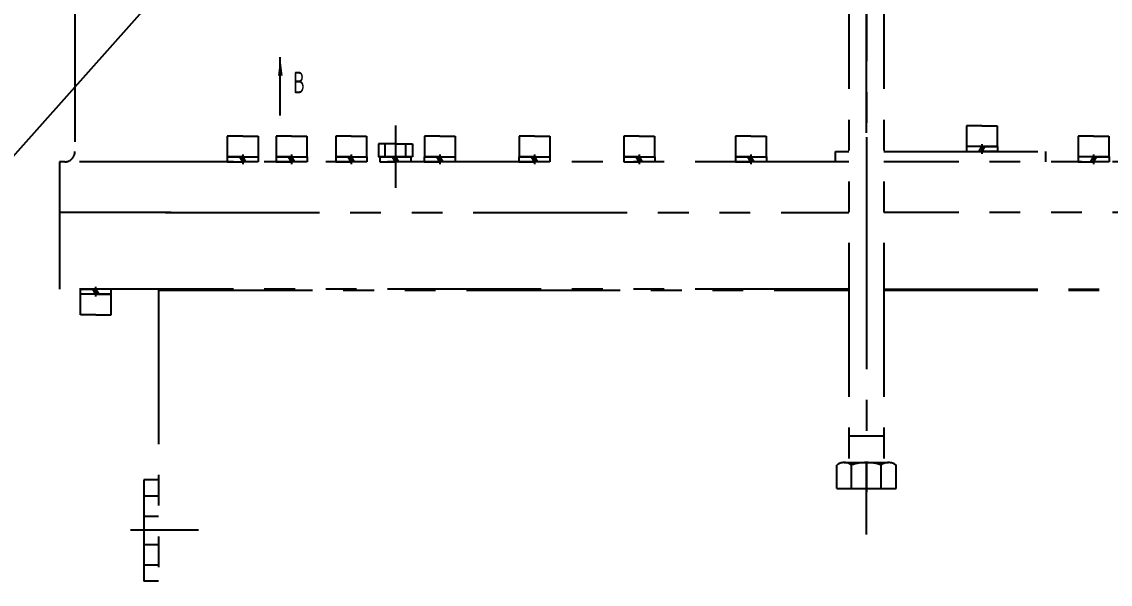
# Model space of a CAD drawing. Header units: millimetres. Extents: x -196 to 4844, y -195 to 3369.
# Drawn here: x 737 to 1798, y 397 to 945 of the extents above; entities that cross this region are included whole.
import ezdxf
from ezdxf.enums import TextEntityAlignment as Align

# ---------------------------------------------------------------- set-up
doc = ezdxf.new("R2010")
doc.units = ezdxf.units.MM
doc.header["$LTSCALE"] = 120
doc.linetypes.add('K', pattern=[2.5, 1.25, -0.25, 0.25, -0.25, 0.25, -0.25])
for name, color, linetype in [('02', 1, 'Continuous'), ('07', 6, 'K'), ('11', 3, 'Continuous')]:
    doc.layers.add(name, color=color, linetype=linetype)
doc.styles.get("Standard").update_dxf_attribs({"font": 'isocp', "width": 0.707, "bigfont": 'intecad.shx'})

msp = doc.modelspace()

# ---------------------------------------------------------------- linework, layer by layer
at = {"layer": '02'}
for p, q in [((924.5602, 1033.7393), (485.8945, 540.7439)), ((989.1331, 853.3259), (989.1331, 910.3259))]:
    msp.add_line(p, q, dxfattribs=at)
msp.add_lwpolyline([(989.1331, 892.3259, 4.5, 0, 0), (989.1331, 910.3259, 0, 0, 0)], format="xyseb", dxfattribs=at)
at = {"layer": '07', "color": 6, "linetype": 'K'}
for p, q in [((1560.4647, 1056.2684), (1560.4647, 464.6072)), ((1560.4647, 836.3918), (1560.4647, 1040.2971)), ((1543.4647, 1029.2393), (1543.4647, 515.2393)), ((1577.4647, 1029.2393), (1577.4647, 515.2393)), ((788.9647, 977.7393), (788.9647, 818.2393)), ((1101.393, 843.6286), (1101.393, 783.0489)), ((1658.0827, 843.2393), (1658.0827, 823.2393)), ((1673.0827, 843.2393), (1658.0827, 843.2393)), ((1673.0827, 843.2393), (1688.0827, 843.2393)), ((1688.0827, 843.2393), (1688.0827, 823.2393)), ((937.4413, 833.2393), (937.4413, 813.2393)), ((952.4413, 833.2393), (937.4413, 833.2393)), ((952.4413, 833.2393), (967.4413, 833.2393)), ((967.4413, 833.2393), (967.4413, 813.2393)), ((985.0558, 833.2393), (985.0558, 813.2393)), ((1000.0558, 833.2393), (985.0558, 833.2393)), ((1000.0558, 833.2393), (1015.0558, 833.2393)), ((1015.0558, 833.2393), (1015.0558, 813.2393)), ((1043.2168, 833.2393), (1043.2168, 813.2393)), ((1058.2168, 833.2393), (1043.2168, 833.2393)), ((1058.2168, 833.2393), (1073.2168, 833.2393)), ((1073.2168, 833.2393), (1073.2168, 813.2393)), ((1129.5687, 833.2393), (1129.5687, 813.2393)), ((1144.5687, 833.2393), (1129.5687, 833.2393)), ((1144.5687, 833.2393), (1159.5687, 833.2393)), ((1159.5687, 833.2393), (1159.5687, 813.2393)), ((1221.8745, 833.2393), (1221.8745, 813.2393)), ((1236.8745, 833.2393), (1221.8745, 833.2393)), ((1236.8745, 833.2393), (1251.8745, 833.2393)), ((1251.8745, 833.2393), (1251.8745, 813.2393)), ((1324.0015, 833.2393), (1324.0015, 813.2393)), ((1339.0015, 833.2393), (1324.0015, 833.2393)), ((1339.0015, 833.2393), (1354.0015, 833.2393)), ((1354.0015, 833.2393), (1354.0015, 813.2393)), ((1432.8465, 833.2393), (1432.8465, 813.2393)), ((1447.8465, 833.2393), (1432.8465, 833.2393)), ((1447.8465, 833.2393), (1462.8465, 833.2393)), ((1462.8465, 833.2393), (1462.8465, 813.2393)), ((1560.4647, 832.2313), (1560.4647, 656.1897)), ((1766.9277, 833.2393), (1766.9277, 813.2393)), ((1781.9277, 833.2393), (1766.9277, 833.2393)), ((1781.9277, 833.2393), (1796.9277, 833.2393)), ((1796.9277, 833.2393), (1796.9277, 813.2393)), ((1084.918, 825.7393), (1084.918, 813.2393)), ((1101.393, 825.7393), (1084.918, 825.7393)), ((1091.393, 813.2393), (1091.393, 825.7393)), ((1101.393, 825.7393), (1117.868, 825.7393)), ((1111.393, 813.2393), (1111.393, 825.7393)), ((1117.868, 825.7393), (1117.868, 813.2393)), ((1530.4647, 808.2393), (1530.4647, 818.2393)), ((1530.4647, 818.2393), (1543.4647, 818.2393)), ((1577.4647, 818.2393), (1735.4647, 818.2393)), ((1657.9827, 823.2393), (1657.9827, 818.2393)), ((1673.0827, 823.2393), (1657.9827, 823.2393)), ((1657.9827, 818.2393), (1673.0827, 818.2393)), ((1673.0827, 823.2393), (1670.1959, 818.2393)), ((1673.0827, 825.336), (1673.0827, 816.1436)), ((1688.0827, 823.2393), (1673.0827, 823.2393)), ((1673.0827, 818.2393), (1675.9694, 823.2393)), ((1673.0827, 823.2393), (1688.1827, 823.2393)), ((1688.1827, 818.2393), (1673.0827, 818.2393)), ((1688.1827, 823.2393), (1688.1827, 818.2393)), ((1735.4647, 808.2393), (1735.4647, 818.2393)), ((1543.4647, 808.2393), (773.9647, 808.2393)), ((773.9647, 808.2393), (773.9647, 684.2393)), ((778.9647, 808.2393), (773.9647, 808.2393)), ((937.3413, 813.2393), (937.3413, 808.2393)), ((952.4413, 813.2393), (937.3413, 813.2393)), ((937.3413, 808.2393), (952.4413, 808.2393)), ((937.4413, 813.2393), (952.4413, 813.2393)), ((952.4413, 808.2393), (949.5545, 813.2393)), ((952.4413, 815.336), (952.4413, 806.1436)), ((952.4413, 813.2393), (955.328, 808.2393)), ((952.4413, 813.2393), (967.5413, 813.2393)), ((967.5413, 808.2393), (952.4413, 808.2393)), ((967.5413, 813.2393), (967.5413, 808.2393)), ((984.9558, 813.2393), (984.9558, 808.2393)), ((1000.0558, 813.2393), (984.9558, 813.2393)), ((984.9558, 808.2393), (1000.0558, 808.2393)), ((985.0558, 813.2393), (1000.0558, 813.2393)), ((1000.0558, 808.2393), (997.169, 813.2393)), ((1000.0558, 815.336), (1000.0558, 806.1436)), ((1000.0558, 813.2393), (1002.9425, 808.2393)), ((1000.0558, 813.2393), (1015.1558, 813.2393)), ((1015.1558, 808.2393), (1000.0558, 808.2393)), ((1015.1558, 813.2393), (1015.1558, 808.2393)), ((1043.1168, 813.2393), (1043.1168, 808.2393)), ((1058.2168, 813.2393), (1043.1168, 813.2393)), ((1043.1168, 808.2393), (1058.2168, 808.2393)), ((1043.2168, 813.2393), (1058.2168, 813.2393)), ((1058.2168, 808.2393), (1055.3301, 813.2393)), ((1058.2168, 815.336), (1058.2168, 806.1436)), ((1058.2168, 813.2393), (1061.1036, 808.2393)), ((1058.2168, 813.2393), (1073.3168, 813.2393)), ((1073.3168, 808.2393), (1058.2168, 808.2393)), ((1073.3168, 813.2393), (1073.3168, 808.2393)), ((1084.918, 813.2393), (1101.393, 813.2393)), ((1086.293, 813.2393), (1086.293, 808.2393)), ((1101.393, 813.2393), (1086.293, 813.2393)), ((1086.293, 808.2393), (1101.393, 808.2393)), ((1086.393, 813.2393), (1101.393, 813.2393)), ((1101.393, 808.2393), (1098.5063, 813.2393)), ((1101.393, 815.336), (1101.393, 806.1436)), ((1117.868, 813.2393), (1101.393, 813.2393)), ((1101.393, 813.2393), (1104.2798, 808.2393)), ((1101.393, 813.2393), (1116.493, 813.2393)), ((1116.493, 808.2393), (1101.393, 808.2393)), ((1116.493, 813.2393), (1116.493, 808.2393)), ((1129.4687, 813.2393), (1129.4687, 808.2393)), ((1144.5687, 813.2393), (1129.4687, 813.2393)), ((1129.4687, 808.2393), (1144.5687, 808.2393)), ((1129.5687, 813.2393), (1144.5687, 813.2393)), ((1144.5687, 808.2393), (1141.6819, 813.2393)), ((1144.5687, 815.336), (1144.5687, 806.1436)), ((1144.5687, 813.2393), (1147.4554, 808.2393)), ((1144.5687, 813.2393), (1159.6687, 813.2393)), ((1159.6687, 808.2393), (1144.5687, 808.2393)), ((1159.6687, 813.2393), (1159.6687, 808.2393)), ((1221.7745, 813.2393), (1221.7745, 808.2393)), ((1236.8745, 813.2393), (1221.7745, 813.2393)), ((1221.7745, 808.2393), (1236.8745, 808.2393)), ((1221.8745, 813.2393), (1236.8745, 813.2393)), ((1236.8745, 808.2393), (1233.9878, 813.2393)), ((1236.8745, 815.336), (1236.8745, 806.1436)), ((1236.8745, 813.2393), (1239.7613, 808.2393)), ((1236.8745, 813.2393), (1251.9745, 813.2393)), ((1251.9745, 808.2393), (1236.8745, 808.2393)), ((1251.9745, 813.2393), (1251.9745, 808.2393)), ((1323.9015, 813.2393), (1323.9015, 808.2393)), ((1339.0015, 813.2393), (1323.9015, 813.2393)), ((1323.9015, 808.2393), (1339.0015, 808.2393)), ((1324.0015, 813.2393), (1339.0015, 813.2393)), ((1339.0015, 808.2393), (1336.1147, 813.2393)), ((1339.0015, 815.336), (1339.0015, 806.1436)), ((1339.0015, 813.2393), (1341.8882, 808.2393)), ((1339.0015, 813.2393), (1354.1015, 813.2393)), ((1354.1015, 808.2393), (1339.0015, 808.2393)), ((1354.1015, 813.2393), (1354.1015, 808.2393)), ((1432.7465, 813.2393), (1432.7465, 808.2393)), ((1447.8465, 813.2393), (1432.7465, 813.2393)), ((1432.7465, 808.2393), (1447.8465, 808.2393)), ((1432.8465, 813.2393), (1447.8465, 813.2393)), ((1447.8465, 808.2393), (1444.9597, 813.2393)), ((1447.8465, 815.336), (1447.8465, 806.1436)), ((1447.8465, 813.2393), (1450.7332, 808.2393)), ((1447.8465, 813.2393), (1462.9465, 813.2393)), ((1462.9465, 808.2393), (1447.8465, 808.2393)), ((1462.9465, 813.2393), (1462.9465, 808.2393)), ((2250.4647, 808.2393), (1577.4647, 808.2393)), ((1766.8277, 813.2393), (1766.8277, 808.2393)), ((1781.9277, 813.2393), (1766.8277, 813.2393)), ((1766.8277, 808.2393), (1781.9277, 808.2393)), ((1781.9277, 813.2393), (1779.0409, 808.2393)), ((1781.9277, 815.336), (1781.9277, 806.1436)), ((1796.9277, 813.2393), (1781.9277, 813.2393)), ((1781.9277, 808.2393), (1784.8144, 813.2393)), ((1781.9277, 813.2393), (1797.0277, 813.2393)), ((1797.0277, 808.2393), (1781.9277, 808.2393)), ((1797.0277, 813.2393), (1797.0277, 808.2393)), ((1560.4647, 803.1686), (1560.4647, 683.2393)), ((882.6022, 758.7393), (773.9647, 758.7393)), ((877.2385, 758.7393), (1543.4647, 758.7393)), ((2250.4647, 758.7393), (1577.4647, 758.7393)), ((1543.4647, 684.2393), (773.9647, 684.2393)), ((794.187, 684.2393), (809.287, 684.2393)), ((794.187, 679.2393), (794.187, 684.2393)), ((794.187, 684.2393), (809.287, 684.2393)), ((794.187, 679.2393), (794.187, 684.2393)), ((809.287, 679.2393), (794.187, 679.2393)), ((809.287, 679.2393), (794.187, 679.2393)), ((794.287, 659.2393), (794.287, 679.2393)), ((809.287, 679.2393), (806.4002, 684.2393)), ((809.287, 679.2393), (806.4002, 684.2393)), ((809.287, 677.1426), (809.287, 686.335)), ((809.287, 677.1426), (809.287, 686.335)), ((824.387, 684.2393), (809.287, 684.2393)), ((809.287, 684.2393), (812.1737, 679.2393)), ((824.387, 684.2393), (809.287, 684.2393)), ((809.287, 684.2393), (812.1737, 679.2393)), ((824.287, 679.2393), (809.287, 679.2393)), ((809.287, 679.2393), (824.387, 679.2393)), ((809.287, 679.2393), (824.387, 679.2393)), ((824.287, 659.2393), (824.287, 679.2393)), ((824.387, 679.2393), (824.387, 684.2393)), ((824.387, 679.2393), (824.387, 684.2393)), ((870.4647, 683.2393), (1543.4647, 683.2393)), ((870.4647, 683.2393), (889.8397, 683.2393)), ((870.4647, 683.2393), (870.4647, 333.2393)), ((870.4647, 683.2393), (870.4647, 333.2393)), ((889.8397, 684.2393), (889.8397, 683.2393)), ((889.8397, 684.2393), (889.8397, 683.2393)), ((1577.4647, 684.2393), (2250.4647, 684.2393)), ((1577.4647, 683.2393), (2250.4647, 683.2393)), ((809.287, 659.2393), (794.287, 659.2393)), ((809.287, 659.2393), (824.287, 659.2393)), ((1543.4647, 541.2393), (1577.4647, 541.2393)), ((1531.5972, 489.927), (1531.5972, 512.7826)), ((1538.9153, 515.2393), (1582.0141, 515.2393)), ((1546.031, 489.7604), (1546.031, 512.9492)), ((1560.4647, 445.1993), (1560.4647, 514.7268)), ((1574.8985, 489.7604), (1574.8985, 512.9492)), ((1589.3322, 489.927), (1589.3322, 512.7826)), ((856.018, 498.5006), (856.018, 399.6135)), ((870.4647, 498.5006), (856.018, 498.5006)), ((1531.5972, 489.927), (1589.3322, 489.927)), ((856.018, 482.9657), (870.4647, 482.9657)), ((856.018, 463.0949), (870.4647, 463.0949)), ((909.2752, 449.2393), (842.9743, 449.2393)), ((856.018, 435.3837), (870.4647, 435.3837)), ((856.018, 415.5129), (870.4647, 415.5129)), ((870.4647, 399.6135), (856.018, 399.6135))]:
    msp.add_line(p, q, dxfattribs=at)
for centre, radius, start, end in [((778.9647, 818.2393), 10, 270, 0), ((1538.9271, 503.0763), 12.163, 54.2637417, 127.0588181), ((1560.4647, 468.6091), 46.6302, 71.9686997, 108.0313003), ((1582.0024, 503.0763), 12.163, 52.9411819, 125.7362583)]:
    msp.add_arc(centre, radius, start, end, dxfattribs=at)

# ---------------------------------------------------------------- texts
at = {"layer": '11', "width": 0.707}
msp.add_text('B', height=21, dxfattribs=at).set_placement((1001.7449, 868.8333), align=Align.BOTTOM_LEFT)

doc.saveas('drawing.dxf')
